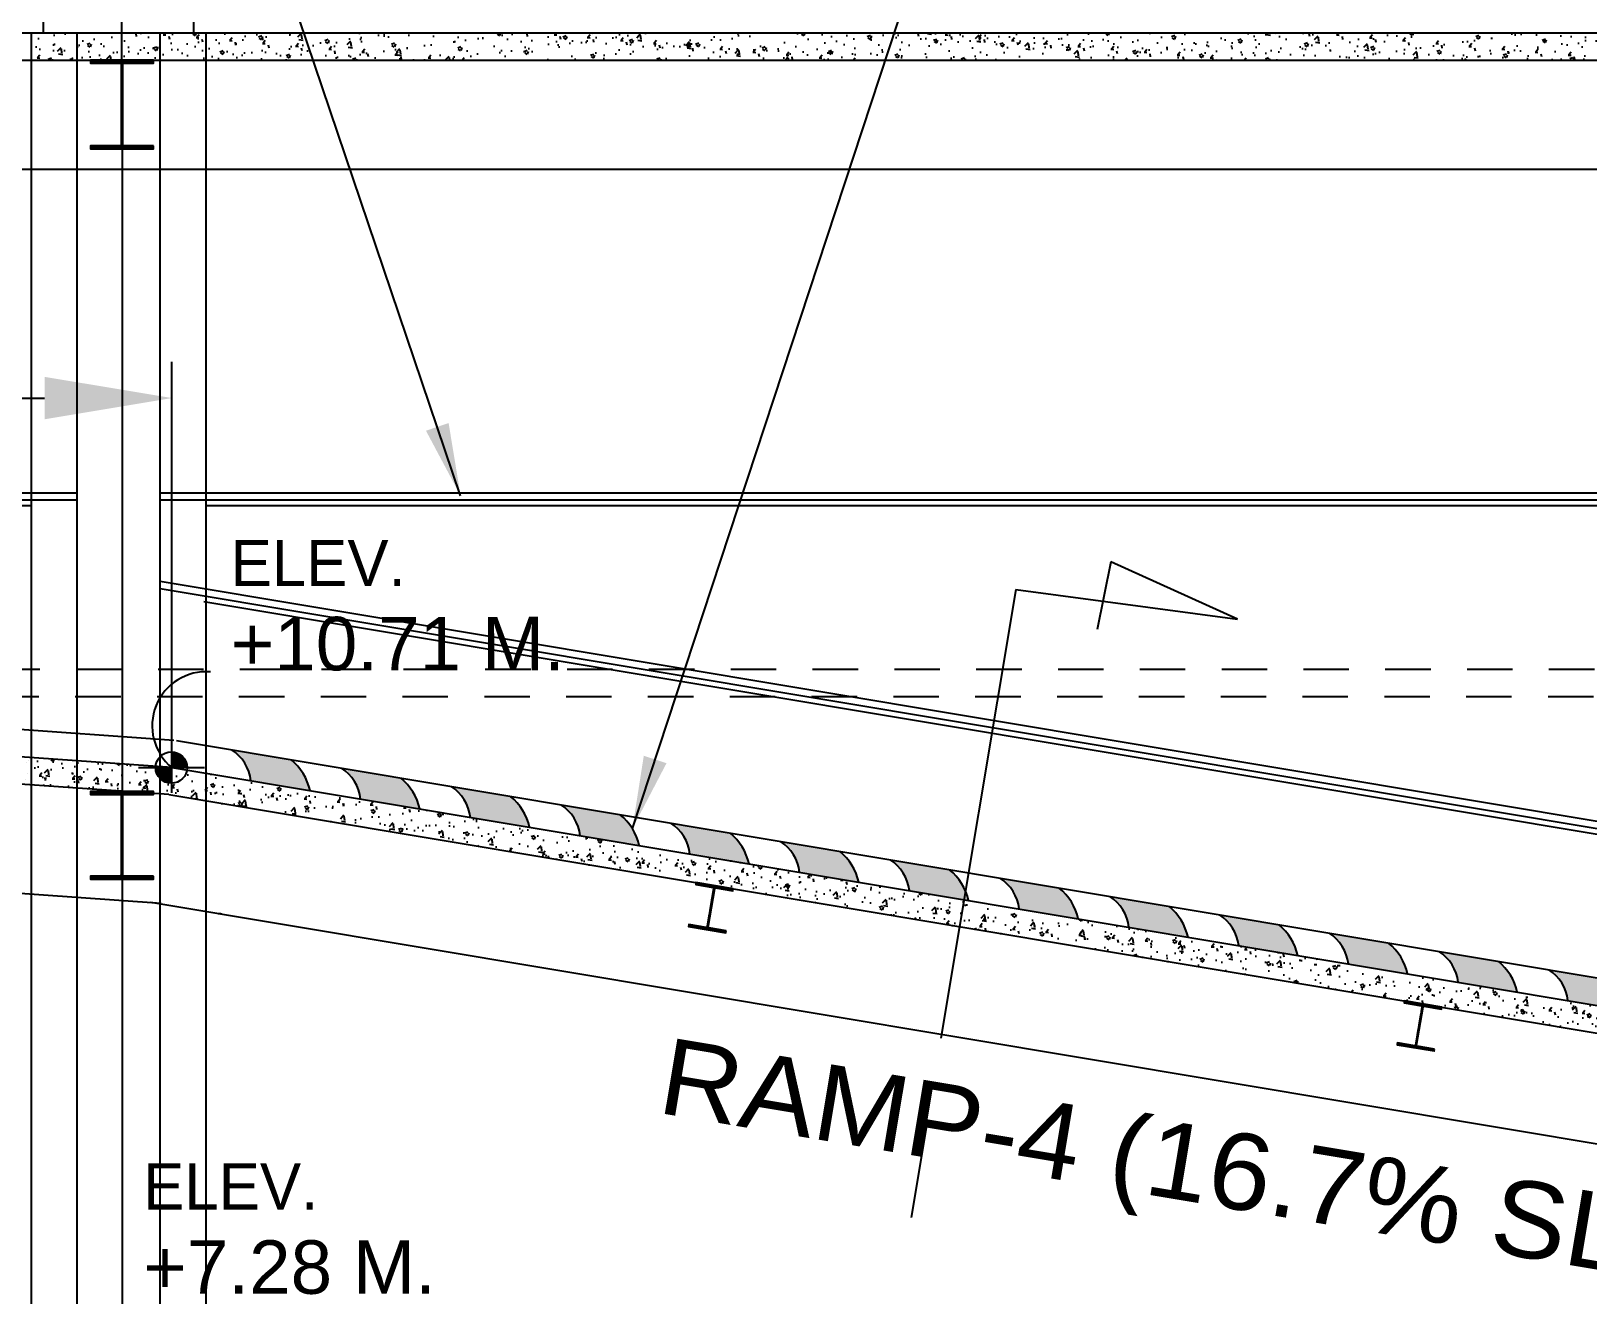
# Model space of a CAD drawing. Header units: millimetres. Extents: x 2148 to 2681, y 758 to 986.
# Drawn here: x 2239.469 to 2243.749, y 856.187 to 859.662 of the extents above; entities that cross this region are included whole.
import ezdxf

# ---------------------------------------------------------------- set-up
doc = ezdxf.new("R2010")
doc.units = ezdxf.units.MM
for name, pattern in [('CENTER', [2, 1.25, -0.25, 0.25, -0.25]), ('CENTER2', [28.575, 19.05, -3.175, 3.175, -3.175]), ('HIDDEN2', [0.1875, 0.125, -0.0625])]:
    doc.linetypes.add(name, pattern=pattern)
for name, color, linetype in [('0.4', 121, 'Continuous'), ('4', 4, 'Continuous'), ('D', 1, 'Continuous'), ('DR', 7, 'Continuous'), ('hacht', 8, 'Continuous'), ('HATCH', 8, 'Continuous'), ('S_GRID LINES', 252, 'Continuous')]:
    doc.layers.add(name, color=color, linetype=linetype)
doc.styles.add('ARIALNW', font='ARIALN.TTF')
doc.styles.add('MMTX$0$ESMX$0$X-OPTA1D', font='x-opta1d')
doc.dimstyles.new('DIM 200', dxfattribs={"dimtxt": 0.36, "dimasz": 0.35, "dimexe": 0.1, "dimexo": 0, "dimgap": 0.08, "dimtad": 1, "dimlfac": 2, "dimrnd": 0.005, "dimzin": 1, "dimdsep": 46, "dimtxsty": 'ARIALNW', "dimcen": 0.09, "dimclrd": 6, "dimclre": 6, "dimclrt": 13, "dimadec": 0, "dimazin": 0, "dimtfac": 1, "dimtofl": 0, "dimtmove": 2, "dimatfit": 3, "dimfxl": 1, "dimtolj": 1, "dimtzin": 0, "dimarcsym": 0})
pattern_1 = [(50, (330.499465, -680.852695), (0.0910923345, -0.0079695428), [0.009525, -0.104775]), (355, (330.499465, -680.852695), (-0.017621413, 0.0955283214), [0.00762, -0.08382]), (100.451, (330.50706, -680.85336), (0.0734712508, 0.087558344), [0.008095, -0.089045]), (46.1842, (330.49946, -680.8273), (0.1355395204, -0.021021164), [0.0142875, -0.1571625]), (96.6356, (330.51076, -680.82905), (0.118702117, 0.123712778), [0.0121425, -0.1335675]), (351.184, (330.49946, -680.8273), (0.118702303, 0.123712559), [0.01143, -0.12573]), (21, (330.512165, -680.833645), (0.07580744, -0.0511327593), [0.009525, -0.104775]), (326, (330.512165, -680.833645), (0.030901014, 0.092093983), [0.00762, -0.08382]), (71.4514, (330.51848, -680.83791), (0.1067082454, 0.040961429), [0.008095, -0.089045]), (37.5, (330.499465, -680.852695), (0.00154430163, 0.04227751944), [0, -0.082804, 0, -0.08509, 0, -0.0841375]), (7.5, (330.499465, -680.852695), (0.03340983126, 0.0500902874), [0, -0.048514, 0, -0.080899, 0, -0.0320675]), (327.5, (330.471144, -680.852695), (0.0677952976, -0.002864372), [0, -0.03175, 0, -0.09906, 0, -0.131445]), (317.5, (330.458444, -680.852695), (0.0740645907, 0.0127132455), [0, -0.041275, 0, -0.065786, 0, -0.093345])]

# ---------------------------------------------------------------- blocks, each defined once
blk = doc.blocks.new('*D2268')
at = {"color": 6, "lineweight": -2, "transparency": 16777216}
for p, q in [((2239.7184, 859.5821), (2239.7184, 863.4341)), ((2244.9674, 859.5821), (2244.9674, 863.4341)), ((2240.0684, 863.3341), (2244.6174, 863.3341))]:
    blk.add_line(p, q, dxfattribs=at)
at = {"color": 6, "transparency": 16777216}
for points in [[(2240.0684, 863.3924), (2240.0684, 863.2758), (2239.7184, 863.3341)], [(2244.6174, 863.3924), (2244.6174, 863.2758), (2244.9674, 863.3341)]]:
    blk.add_solid(points, dxfattribs=at)
at = {"layer": 'Defpoints', "color": 0, "transparency": 16777216}
for p in [(2244.9674, 863.3341), (2239.7184, 859.5821, 0), (2244.9674, 859.5821, 0)]:
    blk.add_point(p, dxfattribs=at)
at = {"color": 13, "transparency": 16777216, "insert": (2242.3429, 863.5979), "char_height": 0.36, "attachment_point": 5, "style": 'ARIALNW'}
blk.add_mtext('\\A1;10.50', dxfattribs=at)
blk = doc.blocks.new('*D2267')
at = {"color": 6, "lineweight": -2, "transparency": 16777216}
for p, q in [((2235.3374, 861.3098), (2235.3374, 863.4341)), ((2239.7184, 859.5821), (2239.7184, 863.4341)), ((2235.6874, 863.3341), (2239.3684, 863.3341))]:
    blk.add_line(p, q, dxfattribs=at)
at = {"color": 6, "transparency": 16777216}
for points in [[(2235.6874, 863.3924), (2235.6874, 863.2758), (2235.3374, 863.3341)], [(2239.3684, 863.3924), (2239.3684, 863.2758), (2239.7184, 863.3341)]]:
    blk.add_solid(points, dxfattribs=at)
at = {"layer": 'Defpoints', "color": 0, "transparency": 16777216}
for p in [(2239.7184, 863.3341), (2235.3374, 861.3098), (2239.7184, 859.5821, 0)]:
    blk.add_point(p, dxfattribs=at)
at = {"color": 13, "transparency": 16777216, "insert": (2237.5279, 863.5979), "char_height": 0.36, "attachment_point": 5, "style": 'ARIALNW'}
blk.add_mtext('\\A1;8.76', dxfattribs=at)
blk = doc.blocks.new('*D2275')
at = {"layer": 'D', "color": 6, "lineweight": -2, "transparency": 16777216}
for p, q in [((2235.9925, 857.9068), (2235.9925, 858.7527)), ((2239.8557, 857.6367), (2239.8557, 858.7527)), ((2236.3425, 858.6527), (2239.5057, 858.6527))]:
    blk.add_line(p, q, dxfattribs=at)
at = {"layer": 'D', "color": 6, "transparency": 16777216}
for points in [[(2236.3425, 858.711), (2236.3425, 858.5943), (2235.9925, 858.6527)], [(2239.5057, 858.711), (2239.5057, 858.5943), (2239.8557, 858.6527)]]:
    blk.add_solid(points, dxfattribs=at)
at = {"layer": 'Defpoints', "color": 0, "transparency": 16777216}
for p in [(2239.8557, 858.6527), (2235.9925, 857.9068, 0), (2239.8557, 857.6367, 0)]:
    blk.add_point(p, dxfattribs=at)
at = {"layer": 'D', "color": 13, "transparency": 16777216, "insert": (2237.9241, 858.8654), "char_height": 0.26, "attachment_point": 5, "style": 'ARIALNW'}
blk.add_mtext('\\A1;7.73', dxfattribs=at)
blk = doc.blocks.new('CROSS')
for points in [[(1929.661, 1536.438), (1929.661, 1536.31), (1929.784, 1536.31, 0.403523)], [(1929.661, 1536.182), (1929.661, 1536.31), (1929.527, 1536.31, 0.424985)]]:
    blk.add_hatch(color=2).paths.add_polyline_path(points)
at = {"color": 2}
for p, q in [((1929.661, 1536.104), (1929.661, 1536.512)), ((1929.388, 1536.31), (1929.927, 1536.31))]:
    blk.add_line(p, q, dxfattribs=at)
blk.add_circle((1929.656, 1536.31), 0.128, dxfattribs=at)

msp = doc.modelspace()

# ---------------------------------------------------------------- hatches: boundary and pattern name
at = {"layer": 'D'}
h = msp.add_hatch(dxfattribs=at)
h.set_pattern_fill('AR-CONC', color=256, scale=0.0005, style=0)
h.set_pattern_definition(pattern_1)
h.paths.add_polyline_path([(2240.8242946, 859.6570589), (2239.4693727, 859.6570589), (2239.4693727, 859.5820589), (2240.8242946, 859.5820589)])
h = msp.add_hatch(dxfattribs=at)
h.set_pattern_fill('AR-CONC', color=256, scale=0.0005, style=0)
h.set_pattern_definition(pattern_1)
h.paths.add_polyline_path([(2242.1118232, 859.6570589), (2240.8242946, 859.6570589), (2240.8242946, 859.5820589), (2242.1118232, 859.5820589)])
h = msp.add_hatch(dxfattribs=at)
h.set_pattern_fill('AR-CONC', color=256, scale=0.0005, style=0)
h.set_pattern_definition(pattern_1)
h.paths.add_polyline_path([(2243.2439143, 859.6570589), (2242.1118232, 859.6570589), (2242.1118232, 859.5820589), (2243.2439143, 859.5820589)])
h = msp.add_hatch(dxfattribs=at)
h.set_pattern_fill('AR-CONC', color=256, scale=0.0005, style=0)
h.set_pattern_definition(pattern_1)
h.paths.add_polyline_path([(2244.5920112, 859.6570589), (2243.2370892, 859.6570589), (2243.2370892, 859.5820589), (2244.5920112, 859.5820589)])
h = msp.add_hatch(dxfattribs=at)
h.set_pattern_fill('AR-CONC', color=256, scale=0.0005, style=0)
h.set_pattern_definition(pattern_1)
h.paths.add_polyline_path([(2239.4693727, 857.5885052), (2239.4693727, 857.6636884), (2238.1099914, 857.7587456), (2238.0786878, 857.6857514)])
h = msp.add_hatch(dxfattribs=at)
h.set_pattern_fill('DOTS', color=256, scale=0.001, angle=-1.4129628, style=0)
h.set_pattern_definition([(358.58703721, (274.4423992, -628.5147622), (0.0008326537856, 0.0015674447314), [0, -0.0015875])])
h.paths.add_polyline_path([(2240.1832829, 857.6580248), (2240.0199683, 857.6852886, -0.226428862), (2240.0728118, 857.6004289), (2240.235481, 857.5732729, 0.168391638)])
h = msp.add_hatch(dxfattribs=at)
h.set_pattern_fill('AR-CONC', color=256, scale=0.0005, style=0)
h.set_pattern_definition(pattern_1)
h.paths.add_polyline_path([(2239.9496866, 857.6209835), (2239.8556989, 857.6366738), (2239.8236667, 857.6389137), (2239.8236667, 857.5637306), (2239.8468881, 857.5621068), (2239.9496866, 857.5449456)])
h.paths.add_polyline_path([(2239.7184396, 857.6462719), (2239.7184396, 857.5710888), (2239.8050731, 857.5710888), (2239.8050731, 857.5650308), (2239.8236667, 857.5637306), (2239.8236667, 857.6389137)])
h.paths.add_polyline_path([(2239.7184396, 857.6462719), (2239.5947672, 857.6549199), (2239.5947672, 857.5797368), (2239.7184396, 857.5710888)])
h.paths.add_polyline_path([(2239.4693727, 857.6636884), (2239.4693727, 857.5885052), (2239.5947672, 857.5797368), (2239.5947672, 857.6549199)])
h = msp.add_hatch(dxfattribs=at)
h.set_pattern_fill('AR-CONC', color=256, scale=0.0005, style=0)
h.set_pattern_definition(pattern_1)
h.paths.add_polyline_path([(2239.9496866, 857.6209835), (2239.9496866, 857.5449456), (2240.9003766, 857.3862373), (2240.9347821, 857.4565315)])
h = msp.add_hatch(dxfattribs=at)
h.set_pattern_fill('DOTS', color=256, scale=0.001, angle=-1.4129628, style=0)
h.set_pattern_definition([(358.58703721, (274.7442222, -628.5651486), (0.0008326537856, 0.0015674447314), [0, -0.0015875])])
h.paths.add_polyline_path([(2240.4851059, 857.6076384), (2240.3217913, 857.6349022, -0.226428862), (2240.3746349, 857.5500426), (2240.537304, 857.5228866, 0.168391638)])
h = msp.add_hatch(dxfattribs=at)
h.set_pattern_fill('DOTS', color=256, scale=0.001, angle=-1.4129628, style=0)
h.set_pattern_definition([(358.58703721, (275.0460452, -628.615535), (0.0008326537856, 0.0015674447314), [0, -0.0015875])])
h.paths.add_polyline_path([(2240.786929, 857.557252), (2240.6236144, 857.5845158, -0.226428862), (2240.6764579, 857.4996562), (2240.839127, 857.4725002, 0.168391638)])
h = msp.add_hatch(dxfattribs=at)
h.set_pattern_fill('DOTS', color=256, scale=0.001, angle=-1.4129628, style=0)
h.set_pattern_definition([(358.58703721, (275.3478683, -628.6659214), (0.0008326537856, 0.0015674447314), [0, -0.0015875])])
h.paths.add_polyline_path([(2241.088752, 857.5068657), (2240.9254374, 857.5341294, -0.226428862), (2240.9782809, 857.4492698), (2241.1409501, 857.4221138, 0.168391638)])
h = msp.add_hatch(dxfattribs=at)
h.set_pattern_fill('DOTS', color=256, scale=0.001, angle=-1.4129628, style=0)
h.set_pattern_definition([(358.58703721, (275.6496913, -628.7163077), (0.0008326537856, 0.0015674447314), [0, -0.0015875])])
h.paths.add_polyline_path([(2241.390575, 857.4564793), (2241.2272604, 857.4837431, -0.226428862), (2241.280104, 857.3988834), (2241.4427731, 857.3717274, 0.168391638)])
h = msp.add_hatch(dxfattribs=at)
h.set_pattern_fill('AR-CONC', color=256, scale=0.0005, style=0)
h.set_pattern_definition(pattern_1)
h.paths.add_polyline_path([(2240.9347821, 857.4565315), (2240.9003766, 857.3862373), (2241.9536773, 857.2103991), (2242.0008928, 857.2785549)])
h = msp.add_hatch(dxfattribs=at)
h.set_pattern_fill('DOTS', color=256, scale=0.001, angle=-1.4129628, style=0)
h.set_pattern_definition([(358.58703721, (275.9515143, -628.7666941), (0.0008326537856, 0.0015674447314), [0, -0.0015875])])
h.paths.add_polyline_path([(2241.6923981, 857.4060929), (2241.5290835, 857.4333567, -0.226428862), (2241.581927, 857.3484971), (2241.7445961, 857.3213411, 0.168391638)])
h = msp.add_hatch(dxfattribs=at)
h.set_pattern_fill('DOTS', color=256, scale=0.001, angle=-1.4129628, style=0)
h.set_pattern_definition([(358.58703721, (276.2533374, -628.8170805), (0.0008326537856, 0.0015674447314), [0, -0.0015875])])
h.paths.add_polyline_path([(2241.9942211, 857.3557065), (2241.8309065, 857.3829703, -0.226428862), (2241.88375, 857.2981107), (2242.0464192, 857.2709547, 0.168391638)])
h = msp.add_hatch(dxfattribs=at)
h.set_pattern_fill('DOTS', color=256, scale=0.001, angle=-1.4129628, style=0)
h.set_pattern_definition([(358.58703721, (276.5551604, -628.8674669), (0.0008326537856, 0.0015674447314), [0, -0.0015875])])
h.paths.add_polyline_path([(2242.2960441, 857.3053202), (2242.1327295, 857.3325839, -0.226428862), (2242.1855731, 857.2477243), (2242.3482422, 857.2205683, 0.168391638)])
h = msp.add_hatch(dxfattribs=at)
h.set_pattern_fill('AR-CONC', color=256, scale=0.0005, style=0)
h.set_pattern_definition(pattern_1)
h.paths.add_polyline_path([(2242.0008928, 857.2785549), (2241.9536773, 857.2103991), (2243.2433017, 856.995109), (2243.2681677, 857.0669958)])
h = msp.add_hatch(dxfattribs=at)
h.set_pattern_fill('DOTS', color=256, scale=0.001, angle=-1.4129628, style=0)
h.set_pattern_definition([(358.58703721, (276.8569834, -628.9178533), (0.0008326537856, 0.0015674447314), [0, -0.0015875])])
h.paths.add_polyline_path([(2242.5978672, 857.2549338), (2242.4345526, 857.2821975, -0.226428862), (2242.4873961, 857.1973379), (2242.6500652, 857.1701819, 0.168391638)])
h = msp.add_hatch(dxfattribs=at)
h.set_pattern_fill('DOTS', color=256, scale=0.001, angle=-1.4129628, style=0)
h.set_pattern_definition([(358.58703721, (277.1588065, -628.9682396), (0.0008326537856, 0.0015674447314), [0, -0.0015875])])
h.paths.add_polyline_path([(2242.8996902, 857.2045474), (2242.7363756, 857.2318112, -0.226428862), (2242.7892191, 857.1469516), (2242.9518883, 857.1197955, 0.168391638)])
h = msp.add_hatch(dxfattribs=at)
h.set_pattern_fill('DOTS', color=256, scale=0.001, angle=-1.4129628, style=0)
h.set_pattern_definition([(358.58703721, (277.4606295, -629.018626), (0.0008326537856, 0.0015674447314), [0, -0.0015875])])
h.paths.add_polyline_path([(2243.2015132, 857.154161), (2243.0381986, 857.1814248, -0.226428862), (2243.0910422, 857.0965652), (2243.2537113, 857.0694092, 0.168391638)])
h = msp.add_hatch(dxfattribs=at)
h.set_pattern_fill('DOTS', color=256, scale=0.001, angle=-1.4129628, style=0)
h.set_pattern_definition([(358.58703721, (277.7624525, -629.0690124), (0.0008326537856, 0.0015674447314), [0, -0.0015875])])
h.paths.add_polyline_path([(2243.5033363, 857.1037747), (2243.3400217, 857.1310384, -0.226428862), (2243.3928652, 857.0461788), (2243.5555343, 857.0190228, 0.168391638)])
h = msp.add_hatch(dxfattribs=at)
h.set_pattern_fill('AR-CONC', color=256, scale=0.0005, style=0)
h.set_pattern_definition(pattern_1)
h.paths.add_polyline_path([(2243.2681677, 857.0669958), (2243.2433017, 856.995109), (2244.7143072, 856.7495392), (2244.7143072, 856.8255771)])
h = msp.add_hatch(dxfattribs=at)
h.set_pattern_fill('DOTS', color=256, scale=0.001, angle=-1.4129628, style=0)
h.set_pattern_definition([(358.58703721, (278.0642756, -629.1193988), (0.0008326537856, 0.0015674447314), [0, -0.0015875])])
h.paths.add_polyline_path([(2243.8051593, 857.0533883), (2243.6418447, 857.080652, -0.226428862), (2243.6946882, 856.9957924), (2243.8573574, 856.9686364, 0.168391638)])
at = {"layer": 'HATCH', "ltscale": 0.5}
h = msp.add_hatch(dxfattribs=at)
h.set_pattern_fill('ANSI31', color=256, scale=0.008573, style=0)
h.set_pattern_definition([(45, (70604.3688657, 3215.9723886), (-0.000757771095196, 0.000757771095196), [])])
edge = h.paths.add_edge_path()
edge.add_line((2239.8050731, 859.3462958), (2239.7242214, 859.3462958))
edge.add_arc((2239.7242214, 859.3496392), 0.0033433, 174.0972671, 269.9999999, ccw=False)
edge.add_line((2239.7208958, 859.349983), (2239.7208958, 859.5697986))
edge.add_arc((2239.7242214, 859.5701424), 0.0033433, 89.6345545, 185.9027327, ccw=False)
edge.add_line((2239.7242428, 859.5734857), (2239.8050731, 859.5734857))
edge.add_line((2239.8050731, 859.5734857), (2239.8050731, 859.5820589))
edge.add_line((2239.8050731, 859.5820589), (2239.6318061, 859.5820589))
edge.add_line((2239.6318061, 859.5820589), (2239.6318061, 859.5734857))
edge.add_line((2239.6318061, 859.5734857), (2239.7124013, 859.5734857))
edge.add_arc((2239.7124226, 859.5701424), 0.0033433, -4.2920934, 90.3654452, ccw=False)
edge.add_line((2239.7157565, 859.5698922), (2239.7157565, 859.3498894))
edge.add_arc((2239.7124226, 859.3496392), 0.0033433, -89.9999996, 4.2920937, ccw=False)
edge.add_line((2239.7124226, 859.3462958), (2239.6318061, 859.3462958))
edge.add_line((2239.6318061, 859.3462958), (2239.6318061, 859.3377226))
edge.add_line((2239.6318061, 859.3377226), (2239.8050731, 859.3377226))
edge.add_line((2239.8050731, 859.3377226), (2239.8050731, 859.3462958))
h = msp.add_hatch(dxfattribs=at)
h.set_pattern_fill('ANSI31', color=256, scale=0.008573, style=0)
h.set_pattern_definition([(45, (70604.3688657, 3213.9614185), (-0.000757771095196, 0.000757771095196), [])])
edge = h.paths.add_edge_path()
edge.add_line((2239.8050731, 857.3379831), (2239.7242214, 857.3379831))
edge.add_arc((2239.7242214, 857.3413265), 0.0033433, 174.0972671, 269.9999999, ccw=False)
edge.add_line((2239.7208958, 857.3416703), (2239.7208958, 857.5588285))
edge.add_arc((2239.7242214, 857.5591723), 0.0033433, 89.6345545, 185.9027327, ccw=False)
edge.add_line((2239.7242428, 857.5625156), (2239.8050731, 857.5625156))
edge.add_line((2239.8050731, 857.5625156), (2239.8050731, 857.5710888))
edge.add_line((2239.8050731, 857.5710888), (2239.6318061, 857.5710888))
edge.add_line((2239.6318061, 857.5710888), (2239.6318061, 857.5625156))
edge.add_line((2239.6318061, 857.5625156), (2239.7124013, 857.5625156))
edge.add_arc((2239.7124226, 857.5591723), 0.0033433, -4.2920934, 90.3654452, ccw=False)
edge.add_line((2239.7157565, 857.5589221), (2239.7157565, 857.3415767))
edge.add_arc((2239.7124226, 857.3413265), 0.0033433, -89.9999996, 4.2920937, ccw=False)
edge.add_line((2239.7124226, 857.3379831), (2239.6318061, 857.3379831))
edge.add_line((2239.6318061, 857.3379831), (2239.6318061, 857.3294099))
edge.add_line((2239.6318061, 857.3294099), (2239.8050731, 857.3294099))
edge.add_line((2239.8050731, 857.3294099), (2239.8050731, 857.3379831))
h = msp.add_hatch(dxfattribs=at)
h.set_pattern_fill('ANSI31', color=256, scale=0.005144, angle=-9.564972, style=0)
h.set_pattern_definition([(35.4350279525, (42924.8238877, -4564.4020982), (-0.000372792408827, 0.000523891289749), [])])
edge = h.paths.add_edge_path()
edge.add_line((2241.3800022, 857.1876107), (2241.3321656, 857.1956716))
edge.add_arc((2241.3324989, 857.1976497), 0.002006, 164.532295, 260.4350279, ccw=False)
edge.add_line((2241.3305656, 857.1981847), (2241.3483938, 857.303985))
edge.add_arc((2241.3503957, 857.3038568), 0.002006, 80.0695825, 176.3377607, ccw=False)
edge.add_line((2241.3507417, 857.3058328), (2241.3985656, 857.297774))
edge.add_line((2241.3985656, 857.297774), (2241.3994204, 857.3028464))
edge.add_line((2241.3994204, 857.3028464), (2241.2969054, 857.3201211))
edge.add_line((2241.2969054, 857.3201211), (2241.2960507, 857.3150487))
edge.add_line((2241.2960507, 857.3150487), (2241.3437355, 857.3070134))
edge.add_arc((2241.3434148, 857.3050332), 0.002006, -13.8570655, 80.8004731, ccw=False)
edge.add_line((2241.3453624, 857.3045527), (2241.3275155, 857.1986417))
edge.add_arc((2241.325518, 857.198826), 0.002006, 260.4350283, 354.7271216, ccw=False)
edge.add_line((2241.3251847, 857.1968479), (2241.2774872, 857.2048854))
edge.add_line((2241.2774872, 857.2048854), (2241.2766325, 857.1998129))
edge.add_line((2241.2766325, 857.1998129), (2241.3791474, 857.1825383))
edge.add_line((2241.3791474, 857.1825383), (2241.3800022, 857.1876107))
h = msp.add_hatch(dxfattribs=at)
h.set_pattern_fill('ANSI31', color=256, scale=0.005144, angle=-9.564972, style=0)
h.set_pattern_definition([(35.4350279525, (42926.77198756, -4564.72731424), (-0.000372792408827, 0.000523891289749), [])])
edge = h.paths.add_edge_path()
edge.add_line((2243.328102, 856.8623947), (2243.2802654, 856.8704555))
edge.add_arc((2243.2805988, 856.8724336), 0.002006, 164.532295, 260.4350279, ccw=False)
edge.add_line((2243.2786654, 856.8729686), (2243.2964937, 856.9787689))
edge.add_arc((2243.2984956, 856.9786408), 0.002006, 80.0695825, 176.3377607, ccw=False)
edge.add_line((2243.2988415, 856.9806167), (2243.3466655, 856.972558))
edge.add_line((2243.3466655, 856.972558), (2243.3475203, 856.9776304))
edge.add_line((2243.3475203, 856.9776304), (2243.2450053, 856.994905))
edge.add_line((2243.2450053, 856.994905), (2243.2441506, 856.9898326))
edge.add_line((2243.2441506, 856.9898326), (2243.2918354, 856.9817973))
edge.add_arc((2243.2915147, 856.9798171), 0.002006, -13.8570655, 80.8004731, ccw=False)
edge.add_line((2243.2934623, 856.9793367), (2243.2756154, 856.8734256))
edge.add_arc((2243.2736179, 856.87361), 0.002006, 260.4350283, 354.7271216, ccw=False)
edge.add_line((2243.2732846, 856.8716319), (2243.2255871, 856.8796693))
edge.add_line((2243.2255871, 856.8796693), (2243.2247324, 856.8745969))
edge.add_line((2243.2247324, 856.8745969), (2243.3272473, 856.8573222))
edge.add_line((2243.3272473, 856.8573222), (2243.328102, 856.8623947))

# ---------------------------------------------------------------- linework, layer by layer
at = {"color": 2}
for q in [(2235.9863932, 857.8320589, 0), (2248.0740436, 856.1886644, 0)]:
    msp.add_line((2239.8468881, 857.5621068, 0), q, dxfattribs=at)
at = {"layer": '0.4', "color": 4, "ltscale": 0.5}
for p, q in [((2227.2125681, 859.6570589, 0), (2262.4508104, 859.6570589, 0)), ((2239.8556989, 857.6366738, 0), (2235.9890123, 857.9070589, 0)), ((2239.8556989, 857.6366738, 0), (2248.0828798, 856.2632271, 0))]:
    msp.add_line(p, q, dxfattribs=at)
at = {"layer": '4', "linetype": 'CENTER'}
for q in [(2241.5740601, 854.5175981, 0), (2242.7856028, 858.0445517, 0)]:
    msp.add_line((2242.1764235, 858.1258577, 0), q, dxfattribs=at)
at = {"layer": '4', "linetype": 'CENTER', "extrusion": (2.12755e-09, 9.63883e-09, 1), "elevation": 0.000013}
msp.add_lwpolyline([(2242.7856028, 858.0445517), (2242.4378795, 858.2023931), (2242.3999705, 858.0161583)], dxfattribs=at)
at = {"layer": 'D', "color": 8, "ltscale": 0.5}
for p, q in [((2239.5026322, 859.6570589, -0.0000001), (2239.5026322, 861.2688204, -0.0000001)), ((2239.9164201, 859.6570589, 0), (2239.9164201, 861.2688204, 0)), ((2239.4693727, 853.1665704, -0.0000001), (2239.4693727, 859.6570589, -0.0000001)), ((2239.9496866, 853.1665704, 0), (2239.9496866, 859.6570589, 0)), ((2239.5947672, 858.3914291, 0), (2235.5668622, 858.3914291, 0)), ((2239.5947672, 858.3720901, 0), (2235.5668622, 858.3720901, 0)), ((2244.8397018, 858.3914291, 0), (2239.8236667, 858.3914291, 0)), ((2244.8397018, 858.3720901, 0), (2239.8236667, 858.3720901, 0)), ((2239.4693727, 858.356488, 0), (2235.692882, 858.356488, 0)), ((2244.7143072, 858.356488, 0), (2239.9496866, 858.356488, 0)), ((2239.8236667, 858.1489406, 0), (2248.1417881, 856.7603124, 0)), ((2239.8236667, 858.1286639, 0), (2248.1206938, 856.7435571, 0)), ((2239.9439235, 858.0933806, 0), (2248.1189265, 856.7286445, 0))]:
    msp.add_line(p, q, dxfattribs=at)
at = {"layer": 'D', "color": 3, "ltscale": 0.5}
for p, q in [((2239.5947672, 853.1665704, 0), (2239.5947672, 859.6570589, 0)), ((2239.8236667, 853.1665704, 0), (2239.8236667, 859.6570589, 0))]:
    msp.add_line(p, q, dxfattribs=at)
for points, elevation in [([(2239.8050731, 859.3462958), (2239.7242214, 859.3462958, -0.444720244), (2239.7208958, 859.349983), (2239.7208958, 859.5697986, -0.446631522), (2239.7242428, 859.5734857), (2239.8050731, 859.5734857), (2239.8050731, 859.5820589), (2239.6318061, 859.5820589), (2239.6318061, 859.5734857), (2239.7124013, 859.5734857, -0.438228127), (2239.7157565, 859.5698922), (2239.7157565, 859.3498894, -0.436328672), (2239.7124226, 859.3462958), (2239.6318061, 859.3462958), (2239.6318061, 859.3377226), (2239.8050731, 859.3377226)], 0), ([(2239.8050731, 857.3379831), (2239.7242214, 857.3379831, -0.444720244), (2239.7208958, 857.3416703), (2239.7208958, 857.5588285, -0.446631522), (2239.7242428, 857.5625156), (2239.8050731, 857.5625156), (2239.8050731, 857.5710888), (2239.6318061, 857.5710888), (2239.6318061, 857.5625156), (2239.7124013, 857.5625156, -0.438228127), (2239.7157565, 857.5589221), (2239.7157565, 857.3415767, -0.436328672), (2239.7124226, 857.3379831), (2239.6318061, 857.3379831), (2239.6318061, 857.3294099), (2239.8050731, 857.3294099)], 0), ([(2241.3800022, 857.1876107), (2241.3321656, 857.1956716, -0.444720244), (2241.3305656, 857.1981847), (2241.3483938, 857.303985, -0.446631522), (2241.3507417, 857.3058328), (2241.3985656, 857.297774), (2241.3994204, 857.3028464), (2241.2969054, 857.3201211), (2241.2960507, 857.3150487), (2241.3437355, 857.3070134, -0.438228127), (2241.3453624, 857.3045527), (2241.3275155, 857.1986417, -0.436328672), (2241.3251847, 857.1968479), (2241.2774872, 857.2048854), (2241.2766325, 857.1998129), (2241.3791474, 857.1825383)], -0.0000004), ([(2243.328102, 856.8623947), (2243.2802654, 856.8704555, -0.444720244), (2243.2786654, 856.8729686), (2243.2964937, 856.9787689, -0.446631522), (2243.2988415, 856.9806167), (2243.3466655, 856.972558), (2243.3475203, 856.9776304), (2243.2450053, 856.994905), (2243.2441506, 856.9898326), (2243.2918354, 856.9817973, -0.438228127), (2243.2934623, 856.9793367), (2243.2756154, 856.8734256, -0.436328672), (2243.2732846, 856.8716319), (2243.2255871, 856.8796693), (2243.2247324, 856.8745969), (2243.3272473, 856.8573222)], -0.0000004)]:
    msp.add_lwpolyline(points, format="xyb", close=True, dxfattribs=dict(at, elevation=elevation))
at = {"layer": 'D'}
for centre, radius, start, end in [((2239.9503036, 857.7512897, 0), 0.1488699, 85.6933514, 230.4649415), ((2239.9575003, 857.5875056, 0.0000015), 0.1160335, 6.3946623, 57.4277923), ((2240.0871243, 857.5403513, 0.0000015), 0.1519656, 12.5116958, 50.7455263), ((2240.2593233, 857.5371192, 0.0000015), 0.1160335, 6.3946623, 57.4277923), ((2240.3889473, 857.4899649, 0.0000015), 0.1519656, 12.5116958, 50.7455263), ((2240.5611464, 857.4867328, 0.0000015), 0.1160335, 6.3946623, 57.4277923), ((2240.6907704, 857.4395785, 0.0000015), 0.1519656, 12.5116958, 50.7455263), ((2240.8629694, 857.4363464, 0.0000015), 0.1160335, 6.3946623, 57.4277923), ((2240.9925934, 857.3891922, 0.0000015), 0.1519656, 12.5116958, 50.7455263), ((2241.1647924, 857.3859601, 0.0000015), 0.1160335, 6.3946623, 57.4277923), ((2241.2944164, 857.3388058, 0.0000015), 0.1519656, 12.5116958, 50.7455263), ((2241.4666155, 857.3355737, 0.0000015), 0.1160335, 6.3946623, 57.4277923), ((2241.5962395, 857.2884194, 0.0000015), 0.1519656, 12.5116958, 50.7455263), ((2241.7684385, 857.2851873, 0.0000015), 0.1160335, 6.3946623, 57.4277923), ((2241.8980625, 857.238033, 0.0000015), 0.1519656, 12.5116958, 50.7455263), ((2242.0702615, 857.2348009, 0.0000015), 0.1160335, 6.3946623, 57.4277923), ((2242.1998855, 857.1876467, 0.0000015), 0.1519656, 12.5116958, 50.7455263), ((2242.3720846, 857.1844145, 0.0000015), 0.1160335, 6.3946623, 57.4277923), ((2242.5017086, 857.1372603, 0.0000015), 0.1519656, 12.5116958, 50.7455263), ((2242.6739076, 857.1340282, 0.0000015), 0.1160335, 6.3946623, 57.4277923), ((2242.8035316, 857.0868739, 0.0000015), 0.1519656, 12.5116958, 50.7455263), ((2242.9757306, 857.0836418, 0.0000015), 0.1160335, 6.3946623, 57.4277923), ((2243.1053546, 857.0364875, 0.0000015), 0.1519656, 12.5116958, 50.7455263), ((2243.2775537, 857.0332554, 0.0000015), 0.1160335, 6.3946623, 57.4277923), ((2243.4071777, 856.9861011, 0.0000015), 0.1519656, 12.5116958, 50.7455263), ((2243.5793767, 856.982869, 0.0000015), 0.1160335, 6.3946623, 57.4277923)]:
    msp.add_arc(centre, radius, start, end, dxfattribs=at)
at = {"layer": 'DR', "ltscale": 0.5}
msp.add_line((2227.2125681, 859.5820589, 0), (2262.4508104, 859.5820589, 0), dxfattribs=at)
at = {"layer": 'hacht', "color": 8, "ltscale": 0.5}
for p, q in [((2227.2125681, 859.2820589, 0), (2262.4508104, 859.2820589, 0)), ((2239.8609307, 857.7114911, 0), (2235.994244, 857.9818762, 0)), ((2239.8680485, 857.7106501, 0), (2248.0952294, 856.3372034, 0)), ((2239.8259612, 857.2628376, 0), (2235.9794006, 857.5318153, 0)), ((2239.7974897, 857.2662017, 0), (2248.0340142, 855.8911953, 0))]:
    msp.add_line(p, q, dxfattribs=at)
at = {"layer": 'hacht', "color": 8, "ltscale": 0.5, "extrusion": (2.0725e-08, 2.97974e-07, 1)}
msp.add_arc((2239.9755786, 857.1350877, 0.0003019), 0.1, 80.5224335, 86, dxfattribs=at)
at = {"layer": 'HATCH', "linetype": 'HIDDEN2'}
for p, q in [((2235.9924959, 857.9068153, 0), (2247.5650881, 857.9070589, 0)), ((2235.9898768, 857.8318153, 0), (2247.6724518, 857.8320589, 0))]:
    msp.add_line(p, q, dxfattribs=at)
at = {"layer": 'S_GRID LINES', "linetype": 'CENTER2', "ltscale": 0.2}
msp.add_line((2239.7184396, 865.0892496, 0), (2239.7184396, 851.406865, 0), dxfattribs=at)

# ---------------------------------------------------------------- block references
at = {"layer": 'D', "xscale": 0.3369599999999764, "yscale": 0.3369599999999764, "zscale": 0.3369599999999764}
msp.add_blockref('CROSS', (1589.6372891, 339.9615805, 0), dxfattribs=at)

# ---------------------------------------------------------------- texts
at = {"color": 2, "style": 'MMTX$0$ESMX$0$X-OPTA1D', "width": 1.1}
msp.add_text('RAMP-4 (16.7%%% SLOPE)', height=0.21, rotation=350.5216497, dxfattribs=at).set_placement((2241.1861353, 856.6881988, 0.0000001))
at = {"color": 2, "char_height": 0.147, "width": 3.275374304, "attachment_point": 1, "rotation": 0.0126354, "style": 'MMTX$0$ESMX$0$X-OPTA1D'}
for s, insert in [('{\\H0.8639x;ELEV.} \\P{\\fArial|b0|i0|c0|p34;+10.71 \\fArial|b0|i0|c238|p34;M\\fArial|b0|i0|c0|p34;.}', (2240.0172055, 858.2626235, 0)), ('{\\H0.8639x;ELEV.} \\P{\\fArial|b0|i0|c0|p34;+7\\fArial|b0|i0|c238|p34;.\\fArial|b0|i0|c0|p34;28\\fArial|b0|i0|c238|p34; M\\fArial|b0|i0|c0|p34;.}', (2239.776672, 856.5481836, 0))]:
    msp.add_mtext(s, dxfattribs=dict(at, insert=insert))

# ---------------------------------------------------------------- dimensions: what is measured, and where the dimension line sits
at = {"color": 2}
for base, p1, p2, picture, middle in [((2239.7184396, 863.3341046, 0), (2235.3374426, 861.309766, 0), (2239.7184396, 859.5820589, 0), '*D2267', (2237.5279411, 863.5979108, 0)), ((2244.9673544, 863.3341046, 0), (2239.7184396, 859.5820589, 0), (2244.9673544, 859.5820589, 0), '*D2268', (2242.342897, 863.5979108, 0))]:
    dim = msp.add_linear_dim(base=base, p1=p1, p2=p2, dimstyle='DIM 200', dxfattribs=at)
    dim.commit()
    dim.dimension.update_dxf_attribs({"geometry": picture, "text_midpoint": middle})
at = {"layer": 'D', "color": 2}
dim = msp.add_linear_dim(base=(2239.8556989, 858.6526743, 0), p1=(2235.9924959, 857.9068153, 0), p2=(2239.8556989, 857.6366738, 0), dimstyle='DIM 200', override={"dimtxt": 0.26, "dimfxl": 0.03}, dxfattribs=at)
dim.commit()
dim.dimension.update_dxf_attribs({"geometry": '*D2275', "text_midpoint": (2237.9240974, 858.8654233, 0)})

# ---------------------------------------------------------------- leaders
at = {"layer": 'D'}
for points in [[(2240.6495653, 858.3840155, 0), (2239.389477, 862.108077, 0), (2238.9824857, 862.108077, 0)], [(2241.1219868, 857.4688846, 0), (2242.6212381, 862.0201785, 0), (2243.7401501, 862.0201785, 0)]]:
    msp.add_leader(points, dimstyle='DIM 200', override={"dimasz": 0.2, "dimtad": 0, "dimfxl": 0.03}, dxfattribs=at)

doc.saveas('drawing.dxf')
